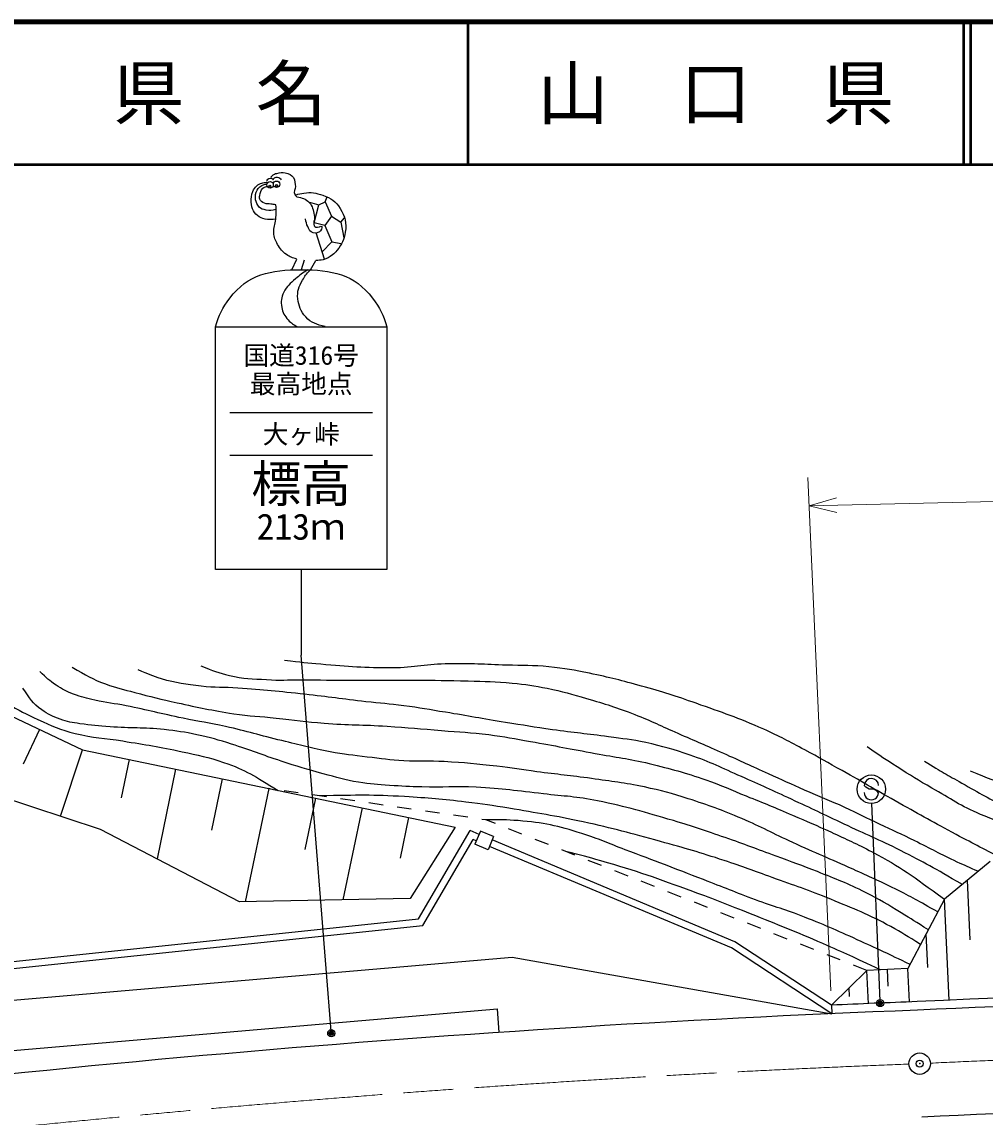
# Model space of a CAD drawing. Units: millimetres, scale not verified. Extents: x 40000 to 680000, y 20000 to 380000.
# Drawn here: x 301738 to 369265, y 303253 to 380000 of the extents above; entities that cross this region are included whole.
import ezdxf
from ezdxf.enums import TextEntityAlignment as Align

# ---------------------------------------------------------------- set-up
doc = ezdxf.new("R2010")
doc.units = ezdxf.units.MM
doc.header["$LTSCALE"] = 1000
doc.header["$PDMODE"] = 32
doc.header["$PDSIZE"] = 500
doc.linetypes.add('CHAIN', pattern=[18.5, 12, -1.5, 3.5, -1.5])
for name, color, linetype, lineweight in [('M-BGD', 7, 'Continuous', 25), ('M-BMK', 2, 'CHAIN', 13), ('M-BMK-SRVR', 3, 'Continuous', 25), ('M-STR-HTXT', 7, 'Continuous', 13), ('M-STR-STRC', 7, 'Continuous', 25), ('M-TTL', 2, 'Continuous', 140), ('M-TTL-LINE', 7, 'Continuous', 50)]:
    doc.layers.add(name, color=color, linetype=linetype, lineweight=lineweight)
doc.layers.add('M-TTL-TXT', color=7, linetype='Continuous')
doc.styles.add('ＭＳ ゴシック', font='')
doc.styles.get('ＭＳ ゴシック').set_extended_font_data('MS Gothic')

msp = doc.modelspace()

# ---------------------------------------------------------------- linework, layer by layer
at = {"layer": 'M-BGD'}
for p, q in [((298786, 332388), (305985, 328993)), ((302968, 330416), (301827, 327996)), ((304454, 324336), (305985, 328993)), ((305985, 328993), (332114, 323564)), ((309251, 328314), (308694, 325633)), ((307246, 323418), (296338, 327005)), ((312517, 327636), (311211, 321347)), ((315784, 326957), (315034, 323349)), ((319050, 326278), (317399, 318336)), ((319137, 326266), (319050, 326278)), ((321117, 325979), (320127, 326122)), ((322316, 325600), (321568, 322003)), ((323096, 325693), (322106, 325836)), ((325075, 325407), (324086, 325550)), ((325582, 324921), (324243, 318475)), ((327055, 325120), (326065, 325264)), ((329034, 324834), (328044, 324977)), ((331014, 324548), (330024, 324691)), ((328848, 324242), (328256, 321393)), ((332993, 324262), (332003, 324405)), ((334274, 324076), (333983, 324118)), ((334930, 323817), (334274, 324076)), ((316989, 318328), (307246, 323418)), ((332114, 323564), (328963, 318570)), ((329539, 317141), (333162, 323329)), ((333787, 323067), (333162, 323329)), ((333884, 323298), (333497, 322375)), ((334806, 322911), (333884, 323298)), ((336790, 323082), (335860, 323449)), ((329843, 316670), (333372, 322699)), ((333593, 322606), (333372, 322699)), ((334419, 321989), (333497, 322375)), ((334806, 322911), (334419, 321989)), ((351718, 315546), (334709, 322680)), ((338650, 322347), (337720, 322715)), ((351483, 315103), (334516, 322219)), ((340511, 321612), (339580, 321980)), ((342371, 320877), (341441, 321245)), ((369629, 321160), (366422, 318530)), ((344231, 320143), (343301, 320510)), ((346091, 319408), (345161, 319775)), ((368206, 315683), (368025, 319845)), ((328963, 318570), (316989, 318328)), ((347951, 318673), (347021, 319040)), ((366422, 318530), (363857, 313657)), ((366739, 311449), (366422, 318530)), ((349811, 317938), (348881, 318305)), ((260614, 309920), (329539, 317141)), ((351671, 317203), (350741, 317570)), ((260678, 309424), (329843, 316670)), ((353531, 316468), (352601, 316836)), ((358499, 311106), (351718, 315546)), ((355391, 315733), (354461, 316101)), ((365248, 313740), (365140, 316094)), ((358516, 310497), (351483, 315103)), ((357251, 314998), (356321, 315366)), ((298640, 311225), (336115, 314449)), ((336115, 314449), (358516, 310497)), ((359111, 314263), (358181, 314631)), ((360972, 313529), (360042, 313896)), ((360972, 313529), (358489, 311097)), ((363857, 313657), (360972, 313529)), ((361088, 311183), (360972, 313529)), ((362471, 312423), (362414, 313593)), ((363967, 311322), (363857, 313657)), ((359761, 311715), (359731, 312313)), ((299008, 307743), (335085, 310847)), ((335198, 309187), (335085, 310847)), ((358489, 311113), (358516, 310497))]:
    msp.add_line(p, q, dxfattribs=at)
for centre, radius, start, end in [((420383, -886782), 1199431, 89.84299, 92.67078), ((420383, -886782), 1198831, 88.54097, 92.6709), ((403169, -692259), 1004350, 92.20694, 92.54971), ((403169, -692259), 1003750, 92.2068, 97.9376), ((420383, -886782), 1191331, 88.74858, 92.67236)]:
    msp.add_arc(centre, radius, start, end, dxfattribs=at)
for points, knots in [([(305258, 334791), (306296, 334182), (306633, 333966), (307589, 333607), (308374, 333312), (308842, 333230), (309652, 333014), (310803, 332709), (311450, 332542), (312613, 332289), (314157, 331952), (315024, 331763), (316587, 331524), (317743, 331348), (318403, 331341), (319567, 331219), (320880, 331080), (321612, 330958), (322929, 330856), (324649, 330722), (325620, 330757), (327342, 330646), (328836, 330550), (329670, 330464), (331162, 330340), (332454, 330233), (333182, 330218), (334467, 330053), (335615, 329907), (336251, 329775), (337390, 329576), (339169, 329264), (340161, 329066), (341936, 328735), (343414, 328460), (344259, 328386), (345719, 328029), (347288, 327645), (348166, 327411), (349692, 326882), (350816, 326493), (351418, 326203), (352520, 325755), (353791, 325239), (354506, 324958), (355767, 324418), (356817, 323968), (357403, 323711), (358442, 323234), (359585, 322708), (360232, 322426), (361345, 321839), (363439, 320735), (364111, 320178), (366422, 318530)], [0, 0, 0, 0, 1, 1, 1, 2, 2, 2, 3, 3, 3, 4, 4, 4, 5, 5, 5, 6, 6, 6, 7, 7, 7, 8, 8, 8, 9, 9, 9, 10, 10, 10, 11, 11, 11, 12, 12, 12, 13, 13, 13, 14, 14, 14, 15, 15, 15, 16, 16, 16, 17, 17, 17, 18, 18, 18, 18]), ([(314275, 334887), (315176, 334509), (315488, 334395), (316300, 334199), (317293, 333960), (317879, 333982), (318898, 333912), (319829, 333849), (320353, 333899), (321286, 333893), (322689, 333884), (323475, 333878), (324877, 333874), (326586, 333870), (327543, 333887), (329252, 333874), (330722, 333863), (331546, 333861), (333015, 333817), (334225, 333780), (334905, 333781), (336110, 333664), (337078, 333570), (337621, 333493), (338574, 333301), (339662, 333082), (340261, 332907), (341325, 332594), (342661, 332201), (343409, 331972), (344706, 331467), (345905, 331001), (346546, 330664), (347725, 330149), (348971, 329605), (349673, 329308), (350915, 328754), (352150, 328204), (352834, 327878), (354067, 327322), (355051, 326878), (355601, 326630), (356589, 326195), (357690, 325710), (358322, 325472), (359416, 324972), (360372, 324535), (360893, 324259), (361842, 323807), (362803, 323349), (363350, 323109), (364306, 322641), (365476, 322070), (366102, 321690), (367286, 321151), (367876, 320883), (368072, 320793), (368806, 320485)], [0, 0, 0, 0, 1, 1, 1, 2, 2, 2, 3, 3, 3, 4, 4, 4, 5, 5, 5, 6, 6, 6, 7, 7, 7, 8, 8, 8, 9, 9, 9, 10, 10, 10, 11, 11, 11, 12, 12, 12, 13, 13, 13, 14, 14, 14, 15, 15, 15, 16, 16, 16, 17, 17, 17, 18, 18, 18, 19, 19, 19, 19]), ([(370841, 321180), (369086, 322078), (368632, 322312), (367229, 323062), (365659, 323900), (364789, 324388), (363237, 325259), (361671, 326136), (360808, 326652), (359244, 327532), (358225, 328105), (357660, 328437), (356627, 328984), (355512, 329573), (354895, 329923), (353742, 330436), (351932, 331241), (350874, 331592), (349005, 332250), (347529, 332770), (346693, 333039), (345184, 333454), (343769, 333843), (342974, 334060), (341535, 334352), (340432, 334576), (339810, 334699), (338689, 334810), (337530, 334925), (336873, 334889), (335709, 334925), (334142, 334973), (333264, 335046), (331697, 335020), (330141, 334995), (329280, 334735), (327724, 334734), (325759, 334732), (324657, 334807), (322700, 334982), (321706, 335071), (321374, 335100), (320159, 335250)], [0, 0, 0, 0, 1, 1, 1, 2, 2, 2, 3, 3, 3, 4, 4, 4, 5, 5, 5, 6, 6, 6, 7, 7, 7, 8, 8, 8, 9, 9, 9, 10, 10, 10, 11, 11, 11, 12, 12, 12, 13, 13, 13, 14, 14, 14, 14]), ([(365946, 317626), (364539, 318426), (364152, 318648), (362969, 319241), (361829, 319813), (361169, 320089), (360008, 320617), (358366, 321363), (357426, 321737), (355786, 322489), (354384, 323131), (353633, 323566), (352214, 324170), (350772, 324784), (349943, 325085), (348451, 325564), (347267, 325944), (346590, 326123), (345375, 326386), (343942, 326695), (343120, 326771), (341669, 326978), (340173, 327192), (339328, 327259), (337829, 327455), (336739, 327599), (336132, 327710), (335040, 327838), (333604, 328005), (332797, 328081), (331353, 328162), (330250, 328224), (329629, 328155), (328526, 328220), (327515, 328279), (326953, 328366), (325947, 328487), (324930, 328610), (324357, 328666), (323349, 328850), (322015, 329094), (321286, 329315), (319968, 329633), (318420, 330007), (317567, 330276), (316013, 330627), (314857, 330888), (314194, 330956), (313033, 331200), (311471, 331527), (310607, 331769), (309041, 332078), (308194, 332246), (307706, 332274), (306863, 332460), (306264, 332593), (305926, 332677), (305354, 332900), (304853, 333095), (304580, 333235), (304131, 333530), (303649, 333848), (303485, 334015), (303004, 334485)], [0, 0, 0, 0, 1, 1, 1, 2, 2, 2, 3, 3, 3, 4, 4, 4, 5, 5, 5, 6, 6, 6, 7, 7, 7, 8, 8, 8, 9, 9, 9, 10, 10, 10, 11, 11, 11, 12, 12, 12, 13, 13, 13, 14, 14, 14, 15, 15, 15, 16, 16, 16, 17, 17, 17, 18, 18, 18, 19, 19, 19, 20, 20, 20, 21, 21, 21, 21]), ([(367671, 319554), (365621, 320734), (365058, 321065), (363332, 321935), (361809, 322702), (360921, 323062), (359378, 323788), (357937, 324465), (357136, 324858), (355691, 325526), (354330, 326155), (353569, 326511), (352195, 327112), (350794, 327724), (350029, 328123), (348584, 328621), (347390, 329033), (346705, 329227), (345471, 329499), (344468, 329721), (343889, 329756), (342873, 329901), (341339, 330118), (340471, 330177), (338937, 330397), (337644, 330584), (336922, 330703), (335632, 330913), (333990, 331181), (333073, 331353), (331430, 331620), (330289, 331806), (329652, 331926), (328507, 332078), (327473, 332216), (326888, 332247), (325852, 332365), (324179, 332556), (323246, 332701), (321572, 332881), (319739, 333078), (318712, 333184), (316873, 333320), (315875, 333394), (315305, 333317), (314313, 333454), (313216, 333605), (312580, 333633), (311524, 333970), (310876, 334177), (310630, 334266), (309900, 334600)], [0, 0, 0, 0, 1, 1, 1, 2, 2, 2, 3, 3, 3, 4, 4, 4, 5, 5, 5, 6, 6, 6, 7, 7, 7, 8, 8, 8, 9, 9, 9, 10, 10, 10, 11, 11, 11, 12, 12, 12, 13, 13, 13, 14, 14, 14, 15, 15, 15, 16, 16, 16, 17, 17, 17, 17]), ([(365286, 316371), (364375, 316957), (364132, 317109), (363381, 317564), (362420, 318146), (361893, 318496), (360888, 318998), (359604, 319640), (358843, 319913), (357513, 320454), (356396, 320908), (355753, 321117), (354623, 321535), (353229, 322050), (352454, 322355), (351049, 322837), (349634, 323321), (348843, 323601), (347409, 324028), (345351, 324640), (344195, 324986), (342092, 325418), (340628, 325718), (339782, 325731), (338298, 325903), (336457, 326116), (335427, 326277), (333576, 326366), (332096, 326438), (331264, 326351), (329782, 326388), (328894, 326411), (328396, 326434), (327510, 326499), (326663, 326560), (326185, 326580), (325348, 326719), (324360, 326884), (323822, 327057), (322855, 327315), (321698, 327623), (321060, 327830), (319921, 328197), (318551, 328639), (317810, 328965), (316435, 329389), (315496, 329678), (314969, 329845), (314008, 330051), (313122, 330240), (312615, 330303), (311714, 330404), (310239, 330569), (309399, 330486), (307919, 330602), (307090, 330667), (306624, 330696), (305802, 330823), (305252, 330907), (304934, 330941), (304412, 331132), (303883, 331325), (303591, 331468), (303132, 331793), (302490, 332250), (302304, 332587), (301809, 333316)], [0, 0, 0, 0, 1, 1, 1, 2, 2, 2, 3, 3, 3, 4, 4, 4, 5, 5, 5, 6, 6, 6, 7, 7, 7, 8, 8, 8, 9, 9, 9, 10, 10, 10, 11, 11, 11, 12, 12, 12, 13, 13, 13, 14, 14, 14, 15, 15, 15, 16, 16, 16, 17, 17, 17, 18, 18, 18, 19, 19, 19, 20, 20, 20, 21, 21, 21, 22, 22, 22, 22]), ([(300617, 332301), (301647, 331699), (301962, 331521), (302867, 331109), (303855, 330660), (304418, 330404), (305471, 330139), (306756, 329815), (307517, 329831), (308824, 329609), (310447, 329334), (311365, 329221), (312971, 328859), (314117, 328601), (314774, 328494), (315883, 328109), (317467, 327560), (318028, 327161), (319699, 326143)], [0, 0, 0, 0, 1, 1, 1, 2, 2, 2, 3, 3, 3, 4, 4, 4, 5, 5, 5, 6, 6, 6, 6]), ([(409013, 326831), (406904, 326641), (406375, 326594), (404684, 326437), (403043, 326286), (402120, 326245), (400485, 326044), (398063, 325746), (396729, 325419), (394318, 325038), (392884, 324811), (392077, 324708), (390645, 324469), (388520, 324115), (387347, 323816), (385222, 323464), (383620, 323198), (382723, 323043), (381110, 322851), (379714, 322685), (378930, 322522), (377524, 322545), (376026, 322570), (375183, 322707), (373719, 323026), (371818, 323440), (370749, 323725), (368952, 324469), (367554, 325049), (366856, 325559), (365541, 326306), (364568, 326859), (364034, 327190), (363092, 327793), (362261, 328324), (361993, 328506), (360992, 329193)], [0, 0, 0, 0, 1, 1, 1, 2, 2, 2, 3, 3, 3, 4, 4, 4, 5, 5, 5, 6, 6, 6, 7, 7, 7, 8, 8, 8, 9, 9, 9, 10, 10, 10, 11, 11, 11, 12, 12, 12, 12]), ([(406695, 329018), (404179, 328977), (403494, 328973), (401447, 328843), (399685, 328731), (398699, 328639), (396943, 328449), (395607, 328305), (394859, 328215), (393531, 328012), (392037, 327784), (391212, 327589), (389726, 327312), (388376, 327060), (387630, 326855), (386271, 326656), (384451, 326390), (383424, 326285), (381591, 326131), (380176, 326013), (379381, 325969), (377961, 325913), (376510, 325855), (375691, 325701), (374244, 325825), (373012, 325931), (372329, 326103), (371139, 326437), (369984, 326762), (369569, 326934), (368252, 327487)], [0, 0, 0, 0, 1, 1, 1, 2, 2, 2, 3, 3, 3, 4, 4, 4, 5, 5, 5, 6, 6, 6, 7, 7, 7, 8, 8, 8, 9, 9, 9, 10, 10, 10, 10]), ([(365016, 328187), (366261, 327432), (366602, 327231), (367640, 326656), (368884, 325968), (369553, 325511), (370876, 324994), (371810, 324629), (372381, 324554), (373369, 324382), (374603, 324167), (375310, 324126), (376562, 324076), (377996, 324018), (378808, 323979), (380236, 324120), (381516, 324245), (382217, 324447), (383472, 324732), (384628, 324994), (385246, 325258), (386402, 325519), (387912, 325860), (388772, 325982), (390295, 326263), (391541, 326492), (392237, 326631), (393487, 326831), (394714, 327027), (395405, 327105), (396636, 327268), (397831, 327428), (398497, 327556), (399698, 327662), (401521, 327824), (402548, 327857), (404378, 327924), (405744, 327975), (406187, 327987), (407876, 328012)], [0, 0, 0, 0, 1, 1, 1, 2, 2, 2, 3, 3, 3, 4, 4, 4, 5, 5, 5, 6, 6, 6, 7, 7, 7, 8, 8, 8, 9, 9, 9, 10, 10, 10, 11, 11, 11, 12, 12, 12, 13, 13, 13, 13]), ([(364744, 315342), (363781, 315969), (363484, 316136), (362651, 316600), (361072, 317480), (360107, 317821), (358439, 318517), (356863, 319175), (355947, 319460), (354342, 320043), (353030, 320520), (352299, 320801), (350972, 321234), (349238, 321799), (348257, 322088), (346497, 322570), (344398, 323146), (343222, 323479), (341093, 323936), (339063, 324372), (337913, 324554), (335864, 324895), (334699, 325088), (334044, 325192), (332871, 325331), (331197, 325528), (330255, 325610), (328571, 325708), (326245, 325844), (325444, 325809), (322607, 325764)], [0, 0, 0, 0, 1, 1, 1, 2, 2, 2, 3, 3, 3, 4, 4, 4, 5, 5, 5, 6, 6, 6, 7, 7, 7, 8, 8, 8, 9, 9, 9, 10, 10, 10, 10]), ([(364009, 313945), (362362, 314741), (361927, 314949), (360578, 315559), (359038, 316256), (358176, 316651), (356603, 317270), (355278, 317791), (354500, 317986), (353165, 318479), (351731, 319008), (350944, 319347), (349519, 319896), (347382, 320720), (346183, 321177), (344041, 321987), (342848, 322438), (342199, 322746), (340982, 323128), (339294, 323658), (338307, 323901), (336541, 324026), (335658, 324089), (335321, 324112), (334274, 324076)], [0, 0, 0, 0, 1, 1, 1, 2, 2, 2, 3, 3, 3, 4, 4, 4, 5, 5, 5, 6, 6, 6, 7, 7, 7, 8, 8, 8, 8]), ([(361937, 313572), (360000, 314481), (359485, 314717), (357896, 315411), (355931, 316270), (354810, 316701), (352820, 317499), (351249, 318129), (350366, 318476), (348777, 319059), (346280, 319975), (344877, 320491), (342317, 321212), (341361, 321481), (341042, 321578), (339860, 321869)], [0, 0, 0, 0, 1, 1, 1, 2, 2, 2, 3, 3, 3, 4, 4, 4, 5, 5, 5, 5])]:
    msp.add_open_spline(points, degree=3, knots=knots, dxfattribs=at)
at = {"layer": 'M-BMK'}
for centre, radius, start, end in [((420383, -886782), 1195081, 87.91331, 92.63567), ((403169, -692259), 1000000, 92.24891, 97.89252)]:
    msp.add_arc(centre, radius, start, end, dxfattribs=at)
at = {"layer": 'M-BMK-SRVR'}
msp.add_circle((364678, 307000), 750, dxfattribs=at)
msp.add_point((364678, 307000), dxfattribs=at)
at = {"layer": 'M-STR-HTXT'}
for p, q in [((358445, 312096), (356842, 348084)), ((356931, 346086), (423766, 347674)), ((358850, 346649), (356931, 346086)), ((356931, 346086), (358875, 345614))]:
    msp.add_line(p, q, dxfattribs=at)
at = {"layer": 'M-STR-STRC'}
for p, q in [((322998, 367393), (323147, 367732)), ((321897, 367372), (322554, 367181)), ((322236, 365911), (322554, 367181)), ((322554, 367181), (322998, 367393)), ((322998, 367393), (323443, 366398)), ((323443, 366398), (322977, 365741)), ((323443, 366398), (324099, 365974)), ((324099, 365974), (324354, 366271)), ((322977, 365741), (322236, 365911)), ((322977, 365741), (323464, 364598)), ((324099, 365974), (324311, 364873)), ((322953, 363372), (322367, 365230)), ((323464, 364598), (322787, 363899)), ((323464, 364598), (324121, 364471)), ((320654, 362624), (321018, 363382)), ((321336, 362639), (321548, 363336)), ((321973, 362624), (322337, 363291)), ((315318, 358632), (327318, 358632)), ((315318, 341632), (315318, 358632)), ((327318, 358632), (327318, 341632)), ((316318, 352632), (326318, 352632)), ((316318, 349632), (326318, 349632)), ((327318, 341632), (315318, 341632)), ((321318, 341632), (321318, 335632)), ((323416, 309277), (321318, 335632)), ((360895, 326371), (360796, 326489)), ((361140, 326232), (360895, 326371)), ((361441, 326229), (361140, 326232)), ((361686, 326118), (361441, 326229)), ((361792, 325981), (361686, 326118)), ((361901, 311393), (361332, 325231))]:
    msp.add_line(p, q, dxfattribs=at)
for centre, radius in [((319138, 368582), 223), ((319128, 368486), 64.3), ((319593, 368627), 223), ((319595, 368538), 64.3), ((361290, 326231), 1000), ((361907, 311243), 150), ((361907, 311243), 120), ((361907, 311243), 90), ((361907, 311243), 60), ((361907, 311243), 30), ((323428, 309127), 150), ((323428, 309127), 120), ((323428, 309127), 90), ((323428, 309127), 60), ((323428, 309127), 30)]:
    msp.add_circle(centre, radius, dxfattribs=at)
for centre, start, end in [((361296, 326485), 359.55488, 179.55488), ((361292, 325985), 179.55488, 359.55488)]:
    msp.add_arc(centre, 500, start, end, dxfattribs=at)
for points, knots in [([(319191, 369113), (319217, 369164), (319238, 369184), (319277, 369223), (319380, 369323), (319493, 369368), (319607, 369387), (319836, 369428), (320022, 369465), (320203, 369419), (320451, 369356), (320662, 369264), (320768, 369089), (320899, 368875), (320896, 368662), (320909, 368461), (320921, 368292), (320743, 368095), (320862, 367920), (320913, 367844), (320943, 367804), (321019, 367747)], [0, 0, 0, 0, 1, 1, 1, 2, 2, 2, 3, 3, 3, 4, 4, 4, 5, 5, 5, 6, 6, 6, 7, 7, 7, 7]), ([(319520, 366169), (319260, 366151), (319175, 366144), (318955, 366162), (318721, 366180), (318542, 366244), (318382, 366342), (318190, 366460), (318070, 366601), (317982, 366758), (317883, 366933), (317815, 367128), (317817, 367378), (317820, 367666), (317819, 367841), (317927, 368108), (317996, 368280), (318061, 368371), (318194, 368500), (318312, 368616), (318439, 368660), (318563, 368705), (318664, 368741), (318767, 368748), (318900, 368767)], [0, 0, 0, 0, 1, 1, 1, 2, 2, 2, 3, 3, 3, 4, 4, 4, 5, 5, 5, 6, 6, 6, 7, 7, 7, 8, 8, 8, 8]), ([(319536, 366844), (319248, 366796), (319126, 366769), (318869, 366813), (318662, 366849), (318493, 366906), (318374, 367025), (318218, 367183), (318151, 367360), (318123, 367535), (318081, 367798), (318119, 368025), (318225, 368210), (318322, 368379), (318473, 368550), (318712, 368602), (318787, 368619), (318824, 368628), (318908, 368626)], [0, 0, 0, 0, 1, 1, 1, 2, 2, 2, 3, 3, 3, 4, 4, 4, 5, 5, 5, 6, 6, 6, 6]), ([(319552, 367189), (319380, 367210), (319336, 367215), (319199, 367233), (319021, 367255), (318908, 367222), (318744, 367293), (318586, 367362), (318472, 367424), (318414, 367587), (318381, 367680), (318393, 367745), (318418, 367841), (318472, 368044), (318455, 368212), (318623, 368339), (318716, 368409), (318779, 368438), (318895, 368460)], [0, 0, 0, 0, 1, 1, 1, 2, 2, 2, 3, 3, 3, 4, 4, 4, 5, 5, 5, 6, 6, 6, 6]), ([(318908, 368830), (318917, 368890), (318935, 368931), (318979, 368979), (319067, 369077), (319225, 369091), (319316, 368995), (319334, 368976), (319347, 368964), (319355, 368940)], [0, 0, 0, 0, 1, 1, 1, 2, 2, 2, 3, 3, 3, 3]), ([(319340, 368940), (319367, 368997), (319390, 369029), (319442, 369066), (319517, 369118), (319596, 369127), (319669, 369121), (319723, 369116), (319770, 369086), (319826, 369050), (319874, 369019), (319890, 368992), (319920, 368940)], [0, 0, 0, 0, 1, 1, 1, 2, 2, 2, 3, 3, 3, 4, 4, 4, 4]), ([(320925, 367865), (321172, 367955), (321275, 367971), (321506, 368006), (322025, 368084), (322343, 368016), (322840, 367849), (323404, 367660), (323734, 367427), (324049, 366923), (324401, 366359), (324515, 365916), (324410, 365259), (324323, 364720), (324162, 364451), (323829, 363987)], [0, 0, 0, 0, 1, 1, 1, 2, 2, 2, 3, 3, 3, 4, 4, 4, 5, 5, 5, 5]), ([(321019, 367747), (321387, 367667), (321622, 367616), (321878, 367349), (322134, 367080), (322145, 366828), (322236, 366468), (322308, 366185), (322142, 365996), (322236, 365719), (322254, 365668), (322286, 365646), (322334, 365621), (322481, 365543), (322733, 365752), (322758, 365654), (322781, 365562), (322730, 365369), (322595, 365295), (322394, 365185), (322196, 365164), (322008, 365295), (321872, 365390), (321854, 365505), (321780, 365654), (321680, 365856), (321668, 365954), (321617, 366208)], [0, 0, 0, 0, 1, 1, 1, 2, 2, 2, 3, 3, 3, 4, 4, 4, 5, 5, 5, 6, 6, 6, 7, 7, 7, 8, 8, 8, 9, 9, 9, 9]), ([(321018, 363382), (320689, 363475), (320546, 363525), (320290, 363700), (319986, 363909), (319846, 364089), (319669, 364413), (319506, 364708), (319424, 364896), (319396, 365231), (319364, 365602), (319505, 365803), (319537, 366173), (319571, 366569), (319565, 366714), (319552, 367189)], [0, 0, 0, 0, 1, 1, 1, 2, 2, 2, 3, 3, 3, 4, 4, 4, 5, 5, 5, 5]), ([(323829, 363987), (323704, 363834), (323649, 363782), (323514, 363671), (323290, 363489), (323135, 363403), (322854, 363337), (322656, 363291), (322563, 363284), (322337, 363291)], [0, 0, 0, 0, 1, 1, 1, 2, 2, 2, 3, 3, 3, 3]), ([(315318, 358632), (315537, 359498), (315799, 359929), (316318, 360632), (317567, 362324), (319214, 362632), (321318, 362632), (323421, 362632), (325069, 362324), (326318, 360632), (326836, 359929), (327098, 359498), (327318, 358632)], [0, 0, 0, 0, 1, 1, 1, 2, 2, 2, 3, 3, 3, 4, 4, 4, 4]), ([(321785, 362628), (321368, 362363), (321229, 362268), (320915, 361985), (320555, 361661), (320305, 361490), (320101, 361051), (319926, 360674), (319869, 360405), (319951, 359997), (320027, 359620), (320144, 359407), (320403, 359123), (320624, 358881), (320764, 358796), (321082, 358628)], [0, 0, 0, 0, 1, 1, 1, 2, 2, 2, 3, 3, 3, 4, 4, 4, 5, 5, 5, 5]), ([(322997, 358649), (322404, 358801), (322030, 358883), (321633, 359327), (321272, 359732), (321157, 360066), (321086, 360603), (321017, 361122), (321157, 361447), (321412, 361904), (321573, 362194), (321664, 362318), (321920, 362584)], [0, 0, 0, 0, 1, 1, 1, 2, 2, 2, 3, 3, 3, 4, 4, 4, 4])]:
    msp.add_open_spline(points, degree=3, knots=knots, dxfattribs=at)
for p in [(361907, 311243), (323428, 309127)]:
    msp.add_point(p, dxfattribs=at)
at = {"layer": 'M-TTL'}
msp.add_line((680000, 380000), (40000, 380000), dxfattribs=at)
at = {"layer": 'M-TTL-LINE'}
for p, q in [((333000, 380000), (333000, 370000)), ((367750, 380000), (367750, 370000)), ((368250, 380000), (368250, 370000)), ((40000, 370000), (680000, 370000))]:
    msp.add_line(p, q, dxfattribs=at)

# ---------------------------------------------------------------- texts
at = {"layer": 'M-STR-STRC', "style": 'ＭＳ ゴシック'}
for s, height, p in [('国道316号', 1320, (321318, 356632)), ('最高地点', 1320, (321318, 354632)), ('大ヶ峠', 1320, (321318, 351113)), ('標高', 2566, (321318, 347632)), ('213ｍ', 1833, (321318, 344632))]:
    msp.add_text(s, height=height, dxfattribs=at).set_placement(p, align=Align.MIDDLE_CENTER)
at = {"layer": 'M-TTL-TXT', "style": 'ＭＳ ゴシック'}
for s, p in [('県\u3000名', (315625, 375000)), ('山\u3000口\u3000県', (350375, 375000))]:
    msp.add_text(s, height=3666, dxfattribs=at).set_placement(p, align=Align.MIDDLE_CENTER)

doc.saveas('drawing.dxf')
